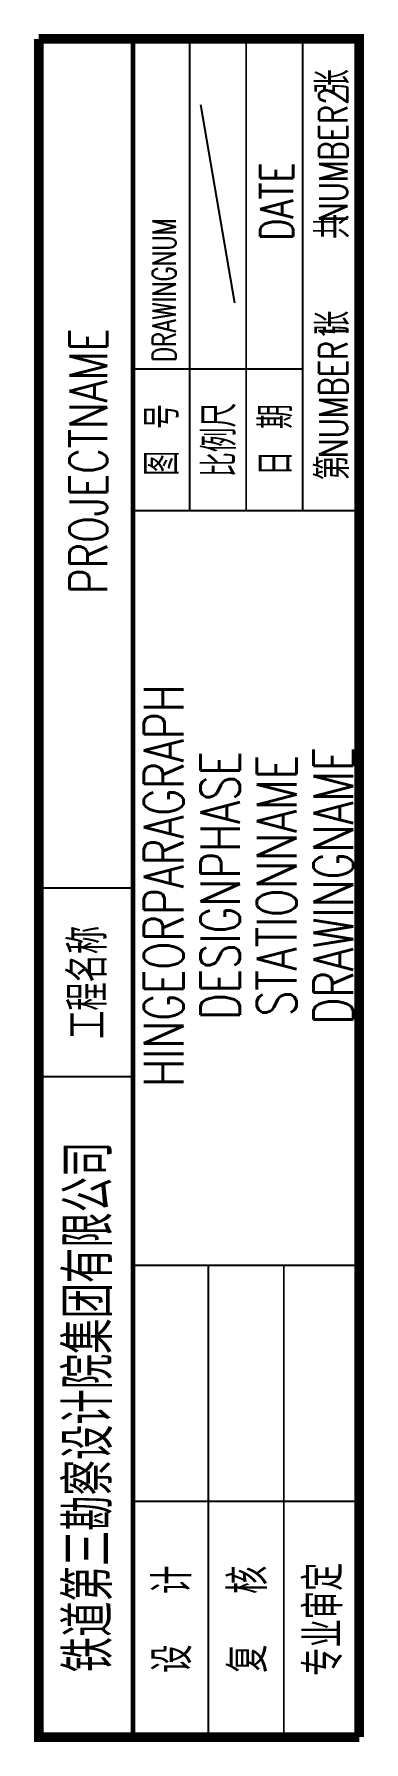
# Model space of a CAD drawing. Header units: millimetres. Extents: x -35 to 0, y -180 to 1.
import ezdxf
from ezdxf.enums import TextEntityAlignment as Align

# ---------------------------------------------------------------- set-up
doc = ezdxf.new("R2010")
doc.units = ezdxf.units.MM
doc.styles.get("Standard").update_dxf_attribs({"font": 'txt.shx', "bigfont": 'hztxt2.shx'})

msp = doc.modelspace()

# ---------------------------------------------------------------- linework, layer by layer
msp.add_line((-13.2, -28), (-16.8, -7))
for points, const_width in [([(0, -180), (-34, -180), (-34, 0)], 1), ([(0, -180), (0, 0), (-34, 0)], 1), ([(-24, -180), (-24, 0)], 0.5), ([(-18, -50), (-18, 0)], 0.2), ([(-12, -50), (-12, 0)], 0.2), ([(-6, -50), (-6, 0)], 0.2), ([(-6, -35), (-24, -35)], 0.2), ([(-24, -50), (0, -50)], 0.2), ([(-24, -90), (-34, -90)], 0.2), ([(-34, -110), (-24, -110)], 0.2), ([(0, -130), (-24, -130)], 0.2), ([(-16, -180), (-16, -130)], 0.2), ([(-8, -180), (-8, -130)], 0.2), ([(-24, -155), (0, -155)], 0.2)]:
    msp.add_lwpolyline(points, dxfattribs=dict(const_width=const_width))

# ---------------------------------------------------------------- texts
at = {"width": 0.75}
for s, height, p in [('第     张   共     张', 3.5, (-3, -25)), ('图 号', 3.5, (-21, -42.5)), ('比例尺', 3.5, (-15, -42.5)), ('日 期', 3.5, (-9, -42.5)), ('工程名称', 4, (-29, -100)), ('铁道第三勘察设计院集团有限公司', 5, (-29, -145)), ('设  计', 4, (-20, -167.5)), ('复  核', 4, (-12, -167.5)), ('专业审定', 4, (-4, -167.5))]:
    msp.add_text(s, height=height, rotation=90, dxfattribs=at).set_placement(p, align=Align.MIDDLE)
for tag, text, height, p in [('NUMBER2', '1', 3, (-2.75, -12.25)), ('DATE', '', 3.5, (-8.75, -17.25)), ('PROJECTNAME', '', 4, (-28.75, -44.75)), ('NUMBER1', '1', 3, (-2.75, -37.25)), ('HINGEORPARAGRAPH', '', 4.2, (-20.75, -89.75)), ('DESIGNPHASE', '施工图', 4.2, (-14.75, -89.75)), ('DRAWINGNAME', '', 4.2, (-2.75, -89.75)), ('STATIONNAME', '', 4.2, (-8.75, -89.75))]:
    msp.add_attdef(tag, text=text, height=height, rotation=90, dxfattribs=at).set_placement(p, align=Align.MIDDLE)
at = {"width": 0.7}
msp.add_attdef('DRAWINGNUM', text='', height=2.5, rotation=90, dxfattribs=at).set_placement((-20.7, -34.24), align=Align.MIDDLE_LEFT)

doc.saveas('drawing.dxf')
